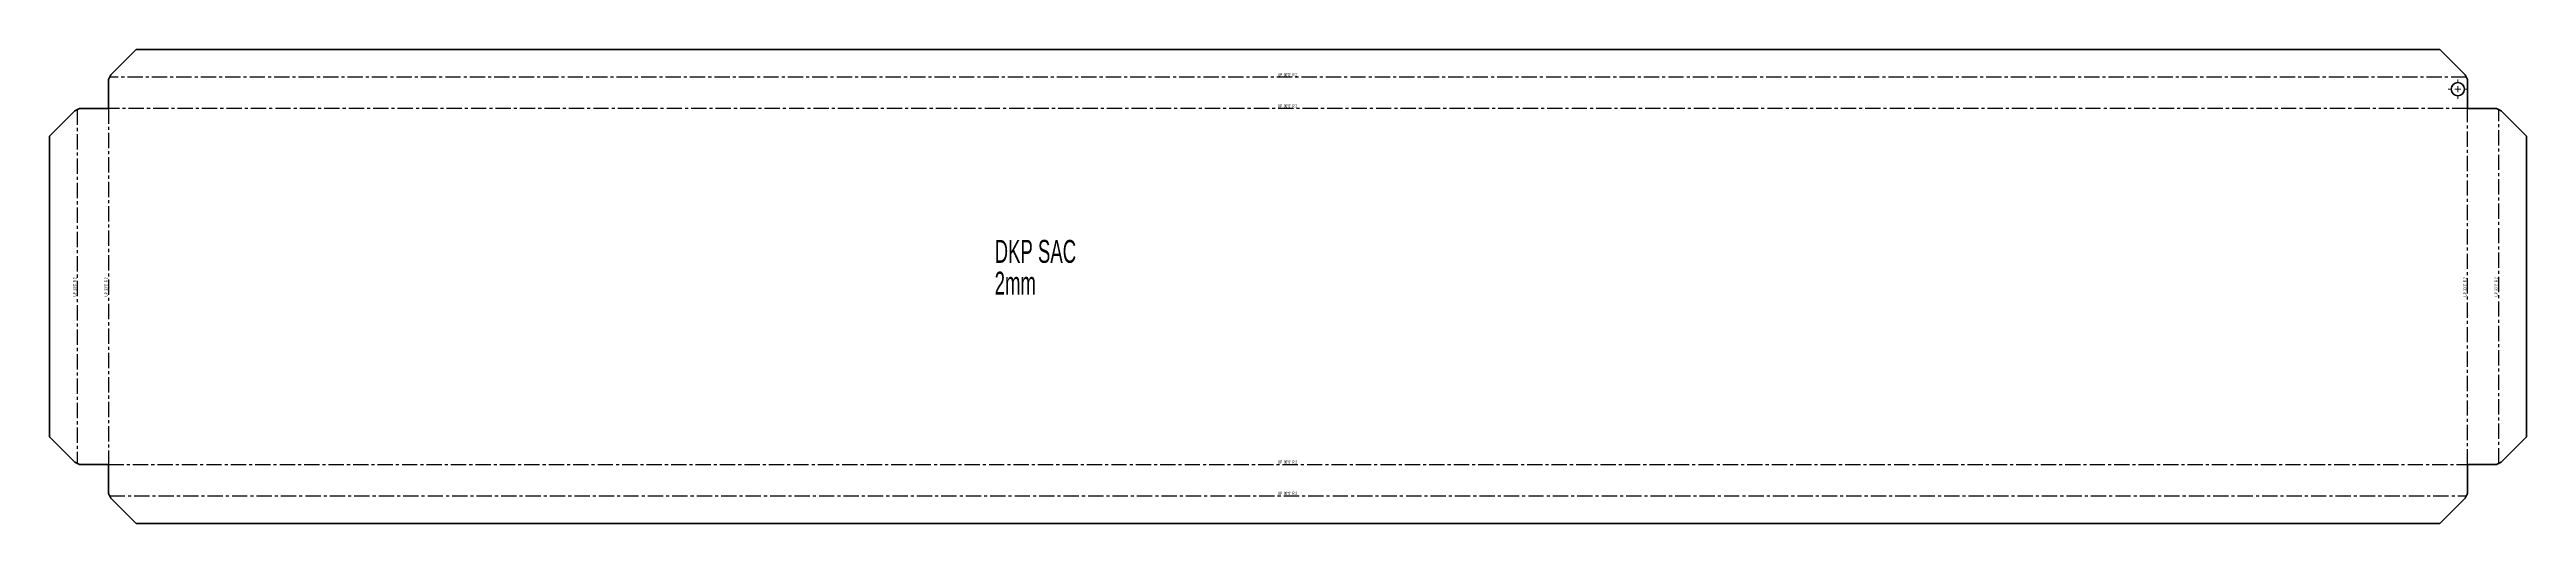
# Model space of a CAD drawing. Header units: millimetres. Extents: x -430 to 1628, y -89 to 305.
import ezdxf

# ---------------------------------------------------------------- set-up
doc = ezdxf.new("R2010")
doc.units = ezdxf.units.MM
doc.linetypes.add('CENTERX2', pattern=[20.32, 12.7, -2.54, 2.54, -2.54])
doc.styles.add('SLDTEXTSTYLE0', font='TXT', dxfattribs={"width": 0.5675})
doc.styles.add('SLDTEXTSTYLE1', font='TXT', dxfattribs={"width": 0.605})

# ---------------------------------------------------------------- blocks, each defined once
blk = doc.blocks.new('SW_NOTE_0')
at = {"color": 0, "linetype": 'Continuous', "lineweight": 0, "char_height": 19.05, "attachment_point": 1, "style": 'SLDTEXTSTYLE1'}
for s, insert in [('DKP SAC', (0, 24.6)), ('2mm', (0, -1.8))]:
    blk.add_mtext(s, dxfattribs=dict(at, insert=insert))
blk = doc.blocks.new('SW_CENTERMARKSYMBOL_0')
at = {"color": 0, "linetype": 'Continuous', "lineweight": 18}
for p, q in [((-5, 0), (-8, 0)), ((0, 0), (-2.5, 0)), ((0, 5), (0, 8)), ((0, 0), (0, 2.5)), ((0, 0), (2.5, 0)), ((0, 0), (0, -2.5)), ((5, 0), (8, 0)), ((0, -5), (0, -8))]:
    blk.add_line(p, q, dxfattribs=at)

msp = doc.modelspace()

# ---------------------------------------------------------------- linework, layer by layer
at = {"color": 7, "linetype": 'Continuous', "lineweight": 35}
for p, q in [((-379.2, 284.4), (-358.2, 305.4)), ((1555.6, 305.4), (-358.2, 305.4)), ((1555.6, 305.4), (1576.6, 284.4)), ((-381.2, 280.4), (-379.2, 284.4)), ((-381.2, 256.4), (-381.2, 280.4)), ((1576.6, 284.4), (1578.6, 280.4)), ((1578.6, 256.4), (1578.6, 280.4)), ((-430.2, 233.4), (-409.2, 254.4)), ((-409.2, 254.4), (-405.2, 256.4)), ((-381.2, 256.4), (-405.2, 256.4)), ((1578.6, 256.4), (1602.6, 256.4)), ((1602.6, 256.4), (1606.6, 254.4)), ((1606.6, 254.4), (1627.6, 233.4)), ((-430.2, 233.4), (-430.2, -16.6)), ((1627.6, -16.6), (1627.6, 233.4)), ((-409.2, -37.6), (-430.2, -16.6)), ((1627.6, -16.6), (1606.6, -37.6)), ((-405.2, -39.6), (-409.2, -37.6)), ((-381.2, -39.6), (-405.2, -39.6)), ((-381.2, -39.6), (-381.2, -63.6)), ((1578.6, -39.6), (1602.6, -39.6)), ((1578.6, -39.6), (1578.6, -63.6)), ((1606.6, -37.6), (1602.6, -39.6)), ((-379.2, -67.6), (-381.2, -63.6)), ((-358.2, -88.6), (-379.2, -67.6)), ((1576.6, -67.6), (1555.6, -88.6)), ((1578.6, -63.6), (1576.6, -67.6)), ((-358.2, -88.6), (1555.6, -88.6))]:
    msp.add_line(p, q, dxfattribs=at)
at = {"color": 7, "linetype": 'CENTERX2'}
for p, q in [((1577.6, 282.4), (-380.2, 282.4)), ((-407.2, 255.4), (-407.2, -38.6)), ((1578.6, 256.4), (-381.2, 256.4)), ((-381.2, 256.4), (-381.2, -39.6)), ((1578.6, -39.6), (1578.6, 256.4)), ((1604.6, -38.6), (1604.6, 255.4)), ((-381.2, -39.6), (1578.6, -39.6)), ((-380.2, -65.6), (1577.6, -65.6))]:
    msp.add_line(p, q, dxfattribs=at)
at = {"color": 7, "linetype": 'Continuous', "lineweight": 35}
msp.add_circle((1570.6, 272.4), 5.5, dxfattribs=at)

# ---------------------------------------------------------------- block references
at = {"color": 7, "linetype": 'Continuous', "lineweight": 18}
msp.add_blockref('SW_CENTERMARKSYMBOL_0', (1570.6, 272.4), dxfattribs=at)
at = {"color": 7, "linetype": 'Continuous', "lineweight": 0}
msp.add_blockref('SW_NOTE_0', (355, 122.5), dxfattribs=at)

# ---------------------------------------------------------------- texts
at = {"color": 7, "linetype": 'Continuous', "lineweight": 0, "char_height": 2.646, "attachment_point": 2, "style": 'SLDTEXTSTYLE0'}
for insert in [(598.3, 285.7), (598.3, 259.8), (598.3, -36.2), (598.3, -62.2)]:
    msp.add_mtext("UP  90°0'  R 2", dxfattribs=dict(at, insert=insert))
at = {"color": 7, "linetype": 'Continuous', "lineweight": 0, "char_height": 2.646, "attachment_point": 2, "rotation": 90, "style": 'SLDTEXTSTYLE0'}
for insert in [(-410.6, 108), (-384.6, 108), (1575.1, 108), (1601.1, 108)]:
    msp.add_mtext("UP  90°0'  R 2", dxfattribs=dict(at, insert=insert))

doc.saveas('drawing.dxf')
